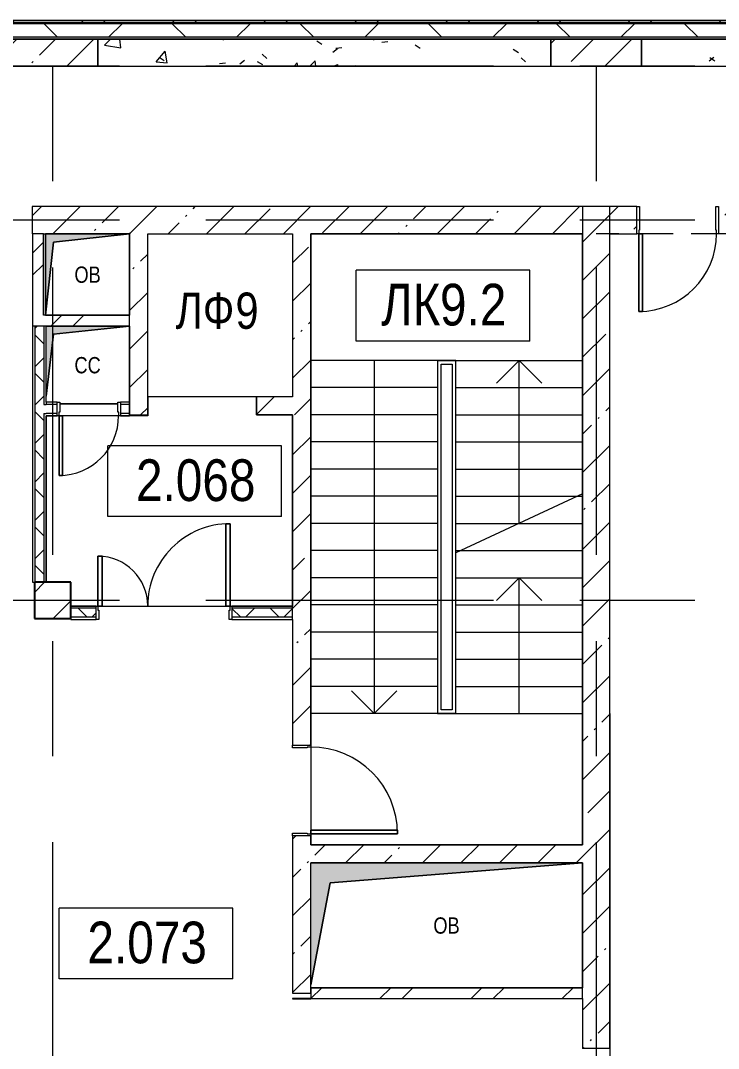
# Model space of a CAD drawing. Header units: millimetres. Extents: x 48966 to 155647, y -43515 to 30475.
# Drawn here: x 85578 to 93282, y 14567 to 25922 of the extents above; entities that cross this region are included whole.
import ezdxf

# ---------------------------------------------------------------- set-up
doc = ezdxf.new("R2010")
doc.units = ezdxf.units.MM
for name, pattern in [('Dashed2', [952.5, 635, -317.5]), ('IMPORT-01 Штриховая _2 мм_', [600, 400, -200]), ('Осевые', [6350, 1270, -952.5, 3175, -952.5])]:
    doc.linetypes.add(name, pattern=pattern)
for name, color, linetype, lineweight in [('_Разделитель помещений_', 7, 'IMPORT-01 Штриховая _2 мм_', 9), ('Двери', 7, 'Continuous', 9), ('Каркас_Импост', 7, 'Continuous', 9), ('Колонны', 7, 'Continuous', 9), ('Колонны-1', 7, 'Continuous', 25), ('Контуры', 7, 'Continuous', 9), ('Линии подступенков-1', 7, 'Continuous', 9), ('Линии свеса', 7, 'Continuous', 9), ('Марки вырезов', 7, 'Continuous', 9), ('Марки помещений', 7, 'Continuous', 9), ('Обобщенные модели', 7, 'Continuous', 9), ('Общие ребра', 7, 'Continuous', 9), ('Оси-2', 7, 'Осевые', 9), ('Панель', 7, 'Continuous', 9), ('Перекрытия', 7, 'Continuous', 9), ('Стены-1', 7, 'Continuous', 18), ('Стрелки вверх', 7, 'Continuous', 9), ('Текстовые примечания', 7, 'Continuous', 9), ('Типовые аннотации', 7, 'Continuous', 9), ('Черная _1 сплошная', 7, 'Continuous', 9), ('Штриховка разреза-2', 7, 'Continuous', 9), ('Элементы узлов', 7, 'Continuous', 9), ('Элементы узлов-1', 7, 'Continuous', 5)]:
    doc.layers.add(name, color=color, linetype=linetype, lineweight=lineweight)
doc.layers.add('Перекрытия-1', color=253, linetype='Dashed2', lineweight=9, true_color=0x828282)
doc.styles.add('Arial', font='Arial.ttf', dxfattribs={"width": 0.8, "height": 180})
doc.styles.add('Arial Narrow_1', font='Arial Narrow.ttf', dxfattribs={"height": 460})
doc.styles.add('Arial Narrow_2', font='Arial Narrow.ttf', dxfattribs={"height": 400})
pattern_1 = [(45, (0, 0), (-424.264, 424.264), [600, -100, 20, -100]), (45, (0, 424), (-424.264, 424.264), [])]
pattern_2 = [(0, (0, 0), (812.8, 203.2), [67.056, -542.544, 67.056, -542.544, -3251.2]), (0, (0, 0), (812.8, 203.2), [-1219.2, 67.056, -1152.144, 67.056, -542.544, -1422.4]), (0, (0, 0), (812.8, 203.2), [-3048, 67.056, -339.344, 67.056, -948.944]), (120, (304.8, 101.6), (-582.37636, 602.30545), [67.056, -542.544, 67.056, -542.544, -3251.2]), (120, (304.8, 101.6), (-582.37636, 602.30545), [-1219.2, 67.056, -1152.144, 67.056, -542.544, -1422.4]), (120, (304.8, 101.6), (-582.37636, 602.30545), [-3048, 67.056, -339.344, 67.056, -948.944]), (240, (406.4, 508), (-230.42364, -805.50545), [67.056, -542.544, 67.056, -542.544, -3251.2]), (240, (406.4, 508), (-230.42364, -805.50545), [-1219.2, 67.056, -1152.144, 67.056, -542.544, -1422.4]), (240, (406.4, 508), (-230.42364, -805.50545), [-3048, 67.056, -339.344, 67.056, -948.944])]
pattern_3 = [(45, (0, 0), (-502.8943, 502.8943), []), (45, (0, 762), (-502.8943, 502.8943), [])]
pattern_4 = [(50, (0, 0), (1457.472, -127.512), [152.4, -1676.4]), (355, (0, 0), (-281.942, 1528.454), [121.92, -1341.12]), (100.451, (121.5, -10.6), (1175.541, 1400.933), [129.52, -1424.72]), (46.184, (0, 406.4), (2168.632, -336.342), [228.6, -2514.6]), (96.636, (180.7, 378.4), (1899.22, 1979.42), [194.28, -2137.08]), (351.184, (0, 406.4), (1899.24, 1979.4), [182.88, -2011.68]), (21, (203.2, 304.8), (1212.915, -818.121), [152.4, -1676.4]), (326, (203.2, 304.8), (494.417, 1473.504), [121.92, -1341.12]), (71.451, (304.3, 236.6), (1707.337, 655.37), [129.52, -1424.72]), (37.5, (0, 0), (24.7094, 676.4402), [67.056, -1257.808, 67.056, -1294.384, -1346.2]), (37.5, (0, 0), (24.7094, 676.4402), [-2686.304, 67.056, -1279.144]), (7.5, (0, 0), (534.558, 801.444), [67.056, -709.168, 67.056, -1227.328, -513.08]), (7.5, (0, 0), (534.558, 801.444), [-2070.608, 67.056, -446.024]), (327.5, (-453.14, 0), (1084.7275, -45.8312), [67.056, -440.944, 67.056, -1517.904, -2103.12]), (327.5, (-453.14, 0), (1084.7275, -45.8312), [-2092.96, 67.056, -2036.064]), (317.5, (-656.3, 0), (1185.035, 203.4135), [67.056, -593.344, 67.056, -985.52, -1493.52]), (317.5, (-656.3, 0), (1185.035, 203.4135), [-1712.976, 67.056, -1426.464])]
pattern_5 = [(45, (0, 0), (-212.132, 212.132), []), (135, (0, 0), (-212.132, -212.132), [])]

# ---------------------------------------------------------------- blocks, each defined once
blk = doc.blocks.new('Колонна 61 - Колонна 40-55-760159-План 2-го этажа на отм_ 0_000')
at = {"layer": 'Колонны'}
h = blk.add_hatch(dxfattribs=at)
h.set_pattern_fill('FP_24', color=256, style=0, pattern_type=2)
h.set_pattern_definition([(45, (-21647.4, -41839.5), (-493.914, 493.914), []), (45, (-21153.5, -41839.5), (-493.914, 493.914), [873.125, -174.625, 6.706, -167.919])])
h.paths.add_polyline_path([(64250, -22522), (64484, -22522), (64484, -22122), (64084, -22122), (64084, -22522)], flags=0)
at = {"layer": 'Колонны-1'}
for p, q in [((64484, -22122), (64084, -22122)), ((64084, -22122), (64084, -22522)), ((64484, -22522), (64484, -22122)), ((64084, -22522), (64484, -22522))]:
    blk.add_line(p, q, dxfattribs=at)
blk = doc.blocks.new('Дверь - Однопольная без ручки - ДТ2__21х7-6270108-План 2-го этажа на отм_ 0_000')
at = {"layer": 'Двери'}
for p, q in [((-329, -75), (-289, -75)), ((-329, -733), (-329, -75)), ((-289, -75), (-289, -733)), ((-289, -733), (-329, -733))]:
    blk.add_line(p, q, dxfattribs=at)
blk.add_arc((-329, -75), 658, 270, 0, dxfattribs=at)
at = {"layer": 'Каркас_Импост'}
for p, q in [((-350, 75), (-320, 75)), ((-350, -75), (-350, 75)), ((-320, 75), (-320, -35)), ((320, 75), (350, 75)), ((320, -35), (320, 75)), ((350, 75), (350, -75)), ((-330, -75), (-350, -75)), ((-330, -35), (-330, -75)), ((-320, -35), (-330, -35)), ((330, -35), (320, -35)), ((330, -75), (330, -35)), ((350, -75), (330, -75))]:
    blk.add_line(p, q, dxfattribs=at)
at = {"layer": 'Панель'}
for p, q in [((-289, -75), (-329, -75)), ((-329, -75), (-329, -733)), ((-289, -733), (-289, -75)), ((-329, -733), (-289, -733))]:
    blk.add_line(p, q, dxfattribs=at)
blk = doc.blocks.new('Дверь - Полуторная_001 - ДВ20__21-15-6256124-План 2-го этажа на отм_ 0_000')
at = {"layer": 'Двери'}
for p, q in [((-729, -75), (-684, -75)), ((-729, -984), (-729, -75)), ((-684, -75), (-684, -984)), ((729, -75), (684, -75)), ((684, -75), (684, -624)), ((729, -624), (729, -75)), ((684, -624), (729, -624)), ((-684, -984), (-729, -984))]:
    blk.add_line(p, q, dxfattribs=at)
for centre, radius, start, end in [((-729, -75), 909, 270, 0), ((729, -75), 549, 180, 270)]:
    blk.add_arc(centre, radius, start, end, dxfattribs=at)
at = {"layer": 'Каркас_Импост'}
for p, q in [((-750, 75), (-720, 75)), ((-750, -75), (-750, 75)), ((-720, 75), (-720, -30)), ((720, 75), (750, 75)), ((720, -30), (720, 75)), ((750, 75), (750, -75)), ((-730, -75), (-750, -75)), ((-730, -30), (-730, -75)), ((-720, -30), (-730, -30)), ((730, -30), (720, -30)), ((730, -75), (730, -30)), ((750, -75), (730, -75))]:
    blk.add_line(p, q, dxfattribs=at)
at = {"layer": 'Панель'}
for p, q in [((-684, -75), (-729, -75)), ((-729, -75), (-729, -984)), ((-684, -984), (-684, -75)), ((684, -75), (729, -75)), ((684, -624), (684, -75)), ((729, -75), (729, -624)), ((729, -624), (684, -624)), ((-729, -984), (-684, -984))]:
    blk.add_line(p, q, dxfattribs=at)
blk = doc.blocks.new('Дверь - Однопольная - ДВ2__21х9-6240637-План 2-го этажа на отм_ 0_000')
at = {"layer": 'Двери'}
for p, q in [((-429, -150), (-389, -150)), ((-429, -1008), (-429, -150)), ((-389, -150), (-389, -1008)), ((-389, -1008), (-429, -1008))]:
    blk.add_line(p, q, dxfattribs=at)
blk.add_arc((-429, -150), 858, 270, 0, dxfattribs=at)
at = {"layer": 'Каркас_Импост'}
for p, q in [((-450, 150), (-420, 150)), ((-450, -150), (-450, 150)), ((-420, 150), (-420, -110)), ((420, 150), (450, 150)), ((420, -110), (420, 150)), ((450, 150), (450, -150)), ((-430, -110), (-430, -150)), ((-420, -110), (-430, -110)), ((430, -110), (420, -110)), ((430, -150), (430, -110)), ((-430, -150), (-450, -150)), ((450, -150), (430, -150))]:
    blk.add_line(p, q, dxfattribs=at)
at = {"layer": 'Панель'}
for p, q in [((-389, -150), (-429, -150)), ((-429, -150), (-429, -1008)), ((-389, -1008), (-389, -150)), ((-429, -1008), (-389, -1008))]:
    blk.add_line(p, q, dxfattribs=at)
blk = doc.blocks.new('Дверь - Однопольная - ДВ1__21х10-7160078-План 2-го этажа на отм_ 0_000')
at = {"layer": 'Двери'}
for p, q in [((-479, -100), (-439, -100)), ((-479, -1058), (-479, -100)), ((-439, -100), (-439, -1058)), ((-439, -1058), (-479, -1058))]:
    blk.add_line(p, q, dxfattribs=at)
blk.add_arc((-479, -100), 958, 270, 0, dxfattribs=at)
at = {"layer": 'Каркас_Импост'}
for p, q in [((-500, 100), (-470, 100)), ((-500, -100), (-500, 100)), ((-470, 100), (-470, -60)), ((470, 100), (500, 100)), ((470, -60), (470, 100)), ((500, 100), (500, -100)), ((-480, -100), (-500, -100)), ((-480, -60), (-480, -100)), ((-470, -60), (-480, -60)), ((480, -60), (470, -60)), ((480, -100), (480, -60)), ((500, -100), (480, -100))]:
    blk.add_line(p, q, dxfattribs=at)
at = {"layer": 'Панель'}
for p, q in [((-439, -100), (-479, -100)), ((-479, -100), (-479, -1058)), ((-439, -1058), (-439, -100)), ((-479, -1058), (-439, -1058))]:
    blk.add_line(p, q, dxfattribs=at)
blk = doc.blocks.new('170_ОтверстиеПрямоугольноеВертикальное - 170_ОтверстиеПрямоугольноеВертикальное-5688968-План 2-го этажа на отм_ 0_000')
at = {"layer": 'Обобщенные модели'}
for p, q in [((-465, -450), (-465, 450)), ((-465, 450), (465, 450)), ((465, 450), (465, -450)), ((465, -450), (-465, -450))]:
    blk.add_line(p, q, dxfattribs=at)
blk = doc.blocks.new('170_ОтверстиеПрямоугольноеВертикальное - 170_ОтверстиеПрямоугольноеВертикальное-5688966-План 2-го этажа на отм_ 0_000')
at = {"layer": 'Обобщенные модели'}
for p, q in [((-465, 430), (465, 430)), ((465, 430), (465, -430)), ((335, -430), (-305, -430))]:
    blk.add_line(p, q, dxfattribs=at)
blk = doc.blocks.new('170_ОтверстиеПрямоугольноеВертикальное - 170_ОтверстиеПрямоугольноеВертикальное-5688958-План 2-го этажа на отм_ 0_000')
at = {"layer": 'Обобщенные модели'}
for p, q in [((-1497, 690), (1503, 690)), ((1503, 690), (1503, -690)), ((1503, -690), (-1497, -690))]:
    blk.add_line(p, q, dxfattribs=at)
blk = doc.blocks.new('M_Дверь-Проем - 1200 x 2200 mm-V21-План 2-го этажа на отм_ 0_000')
at = {"layer": 'Черная _1 сплошная'}
blk.add_line((-608, -100), (592, -100), dxfattribs=at)
blk = doc.blocks.new('Марка помещения_Р - Марка помещения-4575829-План 2-го этажа на отм_ 0_000')
at = {"layer": 'Марки помещений'}
for p, q in [((-4.79375, -1.95625), (-4.79375, 1.95625)), ((4.79375, 1.95625), (-4.79375, 1.95625)), ((4.79375, -1.95625), (4.79375, 1.95625)), ((4.79375, -1.95625), (-4.79375, -1.95625))]:
    blk.add_line(p, q, dxfattribs=at)

msp = doc.modelspace()

# ---------------------------------------------------------------- hatches: boundary and pattern name
at = {"layer": 'Штриховка разреза-2'}
h = msp.add_hatch(dxfattribs=at)
h.set_pattern_fill('FP_2', color=256, style=0, pattern_type=2)
h.set_pattern_definition(pattern_3)
h.paths.add_polyline_path([(115556.8, 25902.1), (117136.2, 25902.1), (117136.3, 25922.1), (115131.6, 25922.1), (115131.6, 25902.1)], flags=0)
h.paths.add_polyline_path([(112131.6, 25902.1), (112131.6, 25922.1), (106631.6, 25922.1), (106631.6, 25902.1), (110613.6, 25902.1)], flags=0)
h.paths.add_polyline_path([(113909.1, 25902.1), (114231.6, 25902.1), (114231.6, 25922.1), (113031.6, 25922.1), (113031.6, 25902.1)], flags=0)
h.paths.add_polyline_path([(96431.6, 25902.1), (96431.6, 25922.1), (94631.6, 25922.1), (94631.6, 25902.1), (95783.9, 25902.1)], flags=0)
h.paths.add_polyline_path([(97631.6, 25902.1), (99431.6, 25902.1), (99431.6, 25922.1), (97631.6, 25922.1)], flags=0)
h.paths.add_polyline_path([(100631.6, 25902.1), (102431.6, 25902.1), (102431.6, 25922.1), (100631.6, 25922.1)], flags=0)
h.paths.add_polyline_path([(105431.6, 25902.1), (105431.6, 25922.1), (103631.6, 25922.1), (103631.6, 25902.1), (104022.6, 25902.1)], flags=0)
h.paths.add_polyline_path([(93431.6, 25902.1), (93431.6, 25922.1), (83631.6, 25922.1), (83631.6, 25902.1), (92488.4, 25902.1)], flags=0)
h.paths.add_polyline_path([(77231.6, 25902.1), (79231.6, 25902.1), (79231.6, 25922.1), (77231.6, 25922.1)], flags=0)
h.paths.add_polyline_path([(72715.5, 25902.1), (72831.6, 25902.1), (72831.6, 25922.1), (70831.6, 25922.1), (70831.6, 25902.1), (71067.7, 25902.1)], flags=0)
h.paths.add_polyline_path([(69631.6, 25902.1), (69631.6, 25922.1), (67631.6, 25922.1), (67631.6, 25902.1), (69420, 25902.1)], flags=0)
h.paths.add_polyline_path([(82431.6, 25902.1), (82431.6, 25922.1), (80431.6, 25922.1), (80431.6, 25902.1)], flags=0)
h.paths.add_polyline_path([(74031.6, 25902.1), (76031.6, 25902.1), (76031.6, 25922.1), (74031.6, 25922.1)], flags=0)
h.paths.add_polyline_path([(62013.6, 25902.1), (66431.6, 25902.1), (66431.6, 25922.1), (62013.6, 25922.1)], flags=0)
h = msp.add_hatch(dxfattribs=at)
h.set_pattern_fill('FP_32', color=256, style=0, pattern_type=2)
h.set_pattern_definition(pattern_2)
h.paths.add_polyline_path([(117136.1, 25887.1), (117136.2, 25902.1), (115131.6, 25902.1), (115131.6, 25887.1), (115556.8, 25887.1)], flags=0)
h.paths.add_polyline_path([(112131.6, 25887.1), (112131.6, 25902.1), (106631.6, 25902.1), (106631.6, 25887.1), (110613.6, 25887.1)], flags=0)
h.paths.add_polyline_path([(113909.1, 25887.1), (114231.6, 25887.1), (114231.6, 25902.1), (113031.6, 25902.1), (113031.6, 25887.1)], flags=0)
h.paths.add_polyline_path([(102374.8, 25887.1), (102431.6, 25887.1), (102431.6, 25902.1), (100631.6, 25902.1), (100631.6, 25887.1)], flags=0)
h.paths.add_polyline_path([(97631.6, 25887.1), (99431.6, 25887.1), (99431.6, 25902.1), (97631.6, 25902.1)], flags=0)
h.paths.add_polyline_path([(105431.6, 25887.1), (105431.6, 25902.1), (103631.6, 25902.1), (103631.6, 25887.1), (104022.6, 25887.1)], flags=0)
h.paths.add_polyline_path([(93431.6, 25887.1), (93431.6, 25902.1), (83631.6, 25902.1), (83631.6, 25887.1), (92488.4, 25887.1)], flags=0)
h.paths.add_polyline_path([(96431.6, 25887.1), (96431.6, 25902.1), (94631.6, 25902.1), (94631.6, 25887.1), (95783.9, 25887.1)], flags=0)
h.paths.add_polyline_path([(80431.6, 25887.1), (82431.6, 25887.1), (82431.6, 25902.1), (80431.6, 25902.1)], flags=0)
h.paths.add_polyline_path([(74031.6, 25887.1), (76031.6, 25887.1), (76031.6, 25902.1), (74031.6, 25902.1)], flags=0)
h.paths.add_polyline_path([(71067.7, 25887.1), (72831.6, 25887.1), (72831.6, 25902.1), (70831.6, 25902.1), (70831.6, 25887.1)], flags=0)
h.paths.add_polyline_path([(69420, 25887.1), (69631.6, 25887.1), (69631.6, 25902.1), (67631.6, 25902.1), (67631.6, 25887.1), (67772.2, 25887.1)], flags=0)
h.paths.add_polyline_path([(77658.7, 25887.1), (79231.6, 25887.1), (79231.6, 25902.1), (77231.6, 25902.1), (77231.6, 25887.1)], flags=0)
h.paths.add_polyline_path([(62013.6, 25887.1), (66431.6, 25887.1), (66431.6, 25902.1), (62013.6, 25902.1)], flags=0)
h = msp.add_hatch(dxfattribs=at)
h.set_pattern_fill('FP_33', color=256, style=0, pattern_type=2)
h.set_pattern_definition([(45, (0, 0), (-707.107, 707.107), []), (135, (0, 0), (-707.107, -707.107), [])])
h.paths.add_polyline_path([(115556.8, 25737.1), (117135.4, 25737.1), (117136.1, 25887.1), (115131.6, 25887.1), (115131.6, 25737.1)], flags=0)
h.paths.add_polyline_path([(112131.6, 25737.1), (112131.6, 25887.1), (106631.6, 25887.1), (106631.6, 25737.1), (110613.6, 25737.1)], flags=0)
h.paths.add_polyline_path([(113031.6, 25737.1), (114231.6, 25737.1), (114231.6, 25887.1), (113031.6, 25887.1)], flags=0)
h.paths.add_polyline_path([(100631.6, 25737.1), (102431.6, 25737.1), (102431.6, 25887.1), (100631.6, 25887.1)], flags=0)
h.paths.add_polyline_path([(104846.5, 25737.1), (105431.6, 25737.1), (105431.6, 25887.1), (103631.6, 25887.1), (103631.6, 25737.1), (104022.6, 25737.1)], flags=0)
h.paths.add_polyline_path([(99431.6, 25737.1), (99431.6, 25887.1), (97631.6, 25887.1), (97631.6, 25737.1), (99079.4, 25737.1)], flags=0)
h.paths.add_polyline_path([(93431.6, 25737.1), (93431.6, 25887.1), (83631.6, 25887.1), (83631.6, 25737.1), (92488.4, 25737.1)], flags=0)
h.paths.add_polyline_path([(94631.6, 25737.1), (96431.6, 25737.1), (96431.6, 25887.1), (94631.6, 25887.1)], flags=0)
h.paths.add_polyline_path([(77231.6, 25737.1), (79231.6, 25737.1), (79231.6, 25887.1), (77231.6, 25887.1)], flags=0)
h.paths.add_polyline_path([(82431.6, 25737.1), (82431.6, 25887.1), (80431.6, 25887.1), (80431.6, 25737.1)], flags=0)
h.paths.add_polyline_path([(72831.6, 25737.1), (72831.6, 25887.1), (70831.6, 25887.1), (70831.6, 25737.1), (72715.5, 25737.1)], flags=0)
h.paths.add_polyline_path([(74031.6, 25737.1), (76031.6, 25737.1), (76031.6, 25887.1), (74031.6, 25887.1)], flags=0)
h.paths.add_polyline_path([(69631.6, 25737.1), (69631.6, 25887.1), (67631.6, 25887.1), (67631.6, 25737.1), (69420, 25737.1)], flags=0)
h.paths.add_polyline_path([(62829, 25737.1), (66431.6, 25737.1), (66431.6, 25887.1), (62013.6, 25887.1), (62013.6, 25737.1)], flags=0)
h = msp.add_hatch(dxfattribs=at)
h.set_pattern_fill('FP_32', color=256, style=0, pattern_type=2)
h.set_pattern_definition(pattern_2)
h.paths.add_polyline_path([(117135.3, 25717.1), (117135.4, 25737.1), (115131.6, 25737.1), (115131.6, 25717.1), (115556.8, 25717.1)], flags=0)
h.paths.add_polyline_path([(112131.6, 25717.1), (112131.6, 25737.1), (106631.6, 25737.1), (106631.6, 25717.1), (110613.6, 25717.1)], flags=0)
h.paths.add_polyline_path([(113909.1, 25717.1), (114231.6, 25717.1), (114231.6, 25737.1), (113031.6, 25737.1), (113031.6, 25717.1)], flags=0)
h.paths.add_polyline_path([(102374.8, 25717.1), (102431.6, 25717.1), (102431.6, 25737.1), (100631.6, 25737.1), (100631.6, 25717.1)], flags=0)
h.paths.add_polyline_path([(105431.6, 25717.1), (105431.6, 25737.1), (103631.6, 25737.1), (103631.6, 25717.1), (104846.5, 25717.1)], flags=0)
h.paths.add_polyline_path([(99431.6, 25717.1), (99431.6, 25737.1), (97631.6, 25737.1), (97631.6, 25717.1), (99079.4, 25717.1)], flags=0)
h.paths.add_polyline_path([(94631.6, 25717.1), (96431.6, 25717.1), (96431.6, 25737.1), (94631.6, 25737.1)], flags=0)
h.paths.add_polyline_path([(93431.6, 25717.1), (93431.6, 25737.1), (83631.6, 25737.1), (83631.6, 25717.1), (92488.4, 25717.1)], flags=0)
h.paths.add_polyline_path([(79231.6, 25717.1), (79231.6, 25737.1), (77231.6, 25737.1), (77231.6, 25717.1), (77658.7, 25717.1)], flags=0)
h.paths.add_polyline_path([(80431.6, 25717.1), (82431.6, 25717.1), (82431.6, 25737.1), (80431.6, 25737.1)], flags=0)
h.paths.add_polyline_path([(67772.2, 25717.1), (69631.6, 25717.1), (69631.6, 25737.1), (67631.6, 25737.1), (67631.6, 25717.1)], flags=0)
h.paths.add_polyline_path([(76031.6, 25717.1), (76031.6, 25737.1), (74031.6, 25737.1), (74031.6, 25717.1), (76010.9, 25717.1)], flags=0)
h.paths.add_polyline_path([(71067.7, 25717.1), (72831.6, 25717.1), (72831.6, 25737.1), (70831.6, 25737.1), (70831.6, 25717.1)], flags=0)
h.paths.add_polyline_path([(66431.6, 25717.1), (66431.6, 25737.1), (62013.6, 25737.1), (62013.6, 25717.1), (66124.5, 25717.1)], flags=0)
h = msp.add_hatch(dxfattribs=at)
h.set_pattern_fill('FP_1', color=256, style=0, pattern_type=2)
h.set_pattern_definition(pattern_1)
h.paths.add_polyline_path([(85897.4, 25417.1), (86431.6, 25417.1), (86431.6, 25717.1), (85431.6, 25717.1), (85431.6, 25417.1)], flags=0)
h = msp.add_hatch(dxfattribs=at)
h.set_pattern_fill('FP_34', color=256, style=0, pattern_type=2)
h.set_pattern_definition(pattern_4)
h.paths.add_polyline_path([(86431.6, 25417.1), (91431.6, 25417.1), (91431.6, 25717.1), (86431.6, 25717.1)], flags=0)
h = msp.add_hatch(dxfattribs=at)
h.set_pattern_fill('FP_1', color=256, style=0, pattern_type=2)
h.set_pattern_definition(pattern_1)
h.paths.add_polyline_path([(91431.6, 25417.1), (92431.6, 25417.1), (92431.6, 25717.1), (91431.6, 25717.1)], flags=0)
h = msp.add_hatch(dxfattribs=at)
h.set_pattern_fill('FP_34', color=256, style=0, pattern_type=2)
h.set_pattern_definition(pattern_4)
h.paths.add_polyline_path([(96431.6, 25417.1), (96431.6, 25717.1), (94631.6, 25717.1), (94631.6, 25417.1), (95783.9, 25417.1)], flags=0)
h.paths.add_polyline_path([(92431.6, 25417.1), (93431.6, 25417.1), (93431.6, 25717.1), (92431.6, 25717.1)], flags=0)
h = msp.add_hatch(dxfattribs=at)
h.set_pattern_fill('FP_1', color=256, style=0, pattern_type=2)
h.set_pattern_definition(pattern_1)
h.paths.add_polyline_path([(85711.6, 23567.1), (86791.6, 23567.1), (86791.6, 23867.1), (85706.6, 23867.1), (85706.6, 23567.1)], flags=0)
h = msp.add_hatch(dxfattribs=at)
h.set_pattern_fill('FP_1', color=256, style=0, pattern_type=2)
h.set_pattern_definition(pattern_1)
h.paths.add_polyline_path([(86981.6, 23567.1), (88771.6, 23567.1), (88771.6, 23867.1), (86791.6, 23867.1), (86791.6, 23567.1)], flags=0)
h = msp.add_hatch(dxfattribs=at)
h.set_pattern_fill('FP_1', color=256, style=0, pattern_type=2)
h.set_pattern_definition(pattern_1)
h.paths.add_polyline_path([(88771.6, 23567.1), (92081.6, 23567.1), (92081.6, 23867.1), (88771.6, 23867.1)], flags=0)
h = msp.add_hatch(dxfattribs=at)
h.set_pattern_fill('FP_1', color=256, style=0, pattern_type=2)
h.set_pattern_definition(pattern_1)
h.paths.add_polyline_path([(108281.6, 23567.1), (108281.6, 23867.1), (93281.6, 23867.1), (93281.6, 23567.1), (107318.1, 23567.1)], flags=0)
h.paths.add_polyline_path([(92381.6, 23567.1), (92381.6, 23867.1), (91781.6, 23867.1), (91781.6, 23567.1), (92081.6, 23567.1)], flags=0)
h = msp.add_hatch(dxfattribs=at)
h.set_pattern_fill('FP_2', color=256, style=0, pattern_type=2)
h.set_pattern_definition(pattern_3)
h.paths.add_polyline_path([(85711.6, 22667.1), (85831.6, 22667.1), (85831.6, 23567.1), (85711.6, 23567.1)], flags=0)
h = msp.add_hatch(dxfattribs=at)
h.set_pattern_fill('FP_1', color=256, style=0, pattern_type=2)
h.set_pattern_definition(pattern_1)
h.paths.add_polyline_path([(86981.6, 21767.1), (86981.6, 23567.1), (86781.6, 23567.1), (86781.6, 21767.1)], flags=0)
h = msp.add_hatch(dxfattribs=at)
h.set_pattern_fill('FP_1', color=256, style=0, pattern_type=2)
h.set_pattern_definition(pattern_1)
h.paths.add_polyline_path([(88781.6, 15177.1), (88781.6, 16917.1), (88581.6, 16917.1), (88581.6, 15177.1)], flags=0)
h.paths.add_polyline_path([(88781.6, 17917.1), (88781.6, 23567.1), (88581.6, 23567.1), (88581.6, 17917.1)], flags=0)
h = msp.add_hatch(dxfattribs=at)
h.set_pattern_fill('FP_1', color=256, style=0, pattern_type=2)
h.set_pattern_definition(pattern_1)
h.paths.add_polyline_path([(91781.6, 11367.1), (92081.6, 11367.1), (92081.6, 13067.1), (91781.6, 13067.1), (91781.6, 11581)], flags=0)
h.paths.add_polyline_path([(92081.6, 14567.1), (92081.6, 23567.1), (91781.6, 23567.1), (91781.6, 14567.1)], flags=0)
h = msp.add_hatch(dxfattribs=at)
h.set_pattern_fill('FP_2', color=256, style=0, pattern_type=2)
h.set_pattern_definition(pattern_3)
h.paths.add_polyline_path([(86781.6, 22547.1), (86781.6, 22667.1), (85711.6, 22667.1), (85711.6, 22547.1), (85897.4, 22547.1)], flags=0)
h = msp.add_hatch(dxfattribs=at)
h.set_pattern_fill('FP_3', color=256, style=0, pattern_type=2)
h.set_pattern_definition(pattern_5)
h.paths.add_polyline_path([(85836.6, 19717.1), (85836.6, 22547.1), (85736.6, 22547.1), (85736.6, 19717.1)], flags=0)
h = msp.add_hatch(dxfattribs=at)
h.set_pattern_fill('FP_1', color=256, style=0, pattern_type=2)
h.set_pattern_definition(pattern_1)
h.paths.add_polyline_path([(88181.6, 21567.1), (88581.6, 21567.1), (88581.6, 21767.1), (88181.6, 21767.1)], flags=0)
h.paths.add_polyline_path([(86981.6, 21567.1), (86981.6, 21767.1), (86781.6, 21767.1), (86781.6, 21567.1)], flags=0)
h = msp.add_hatch(dxfattribs=at)
h.set_pattern_fill('FP_3', color=256, style=0, pattern_type=2)
h.set_pattern_definition(pattern_5)
h.paths.add_polyline_path([(88581.6, 19329.6), (88581.6, 19429.6), (87911.6, 19429.6), (87911.6, 19329.6)], flags=0)
h.paths.add_polyline_path([(86411.6, 19329.6), (86411.6, 19429.6), (86131.6, 19429.6), (86131.6, 19329.6)], flags=0)
h = msp.add_hatch(dxfattribs=at)
h.set_pattern_fill('FP_1', color=256, style=0, pattern_type=2)
h.set_pattern_definition(pattern_1)
h.paths.add_polyline_path([(88781.6, 16617.1), (91781.6, 16617.1), (91781.6, 16817.1), (88781.6, 16817.1)], flags=0)
h = msp.add_hatch(dxfattribs=at)
h.set_pattern_fill('FP_2', color=256, style=0, pattern_type=2)
h.set_pattern_definition(pattern_3)
h.paths.add_polyline_path([(88781.6, 15117.1), (91781.6, 15117.1), (91781.6, 15237.1), (88781.6, 15237.1)], flags=0)
at = {"layer": 'Элементы узлов-1'}
for points in [[(85851.6, 22667.1), (85943.1, 23475.6), (86781.6, 23567.1), (85851.6, 23567.1), (85851.6, 23519.1)], [(85861.6, 21773.2), (85941.1, 22457.6), (86781.6, 22547.1), (85861.6, 22547.1), (85861.6, 22301.1)], [(88781.6, 15268.8), (88994.9, 16397.8), (91781.6, 16617.1), (88781.6, 16617.1), (88781.6, 15347.5)]]:
    msp.add_hatch(color=256, dxfattribs=at).paths.add_polyline_path(points, flags=0)

# ---------------------------------------------------------------- linework, layer by layer
at = {"layer": '_Разделитель помещений_'}
msp.add_line((104181.6, 23567.1), (91931.6, 23567.1), dxfattribs=at)
at = {"layer": 'Контуры'}
for p, q in [((88781.6, 23567.1), (88781.6, 22167.1)), ((91781.6, 23567.1), (88781.6, 23567.1)), ((91781.6, 22167.1), (91781.6, 23567.1)), ((90181.6, 22167.1), (88781.6, 22167.1)), ((90181.6, 22167.1), (88781.6, 22167.1)), ((88781.6, 22167.1), (88781.6, 18267.1)), ((88781.6, 22167.1), (88781.6, 18567.1)), ((90181.6, 22167.1), (90381.6, 22167.1)), ((90181.6, 22167.1), (90181.6, 18267.1)), ((90181.6, 22167.1), (90181.6, 18567.1)), ((90381.6, 18567.1), (90381.6, 22167.1)), ((91781.6, 18567.1), (91781.6, 22167.1)), ((91781.6, 18267.1), (91781.6, 20693.5)), ((90381.6, 18267.1), (90381.6, 20040.7)), ((88781.6, 18567.1), (88781.6, 16817.1)), ((90181.6, 18567.1), (88781.6, 18567.1)), ((90381.6, 18567.1), (91781.6, 18567.1)), ((91781.6, 16817.1), (91781.6, 18567.1)), ((88781.6, 18267.1), (88781.6, 16817.1)), ((90381.6, 18267.1), (90181.6, 18267.1)), ((90381.6, 18267.1), (91781.6, 18267.1)), ((91781.6, 16817.1), (91781.6, 18267.1)), ((88781.6, 16817.1), (91781.6, 16817.1)), ((88781.6, 16817.1), (91781.6, 16817.1))]:
    msp.add_line(p, q, dxfattribs=at)
at = {"layer": 'Линии подступенков-1'}
for p, q in [((90181.6, 22167.1), (88781.6, 22167.1)), ((90181.6, 22167.1), (88781.6, 22167.1)), ((90381.6, 22167.1), (91781.6, 22167.1)), ((90181.6, 21867.1), (88781.6, 21867.1)), ((90181.6, 21867.1), (88781.6, 21867.1)), ((90381.6, 21867.1), (91781.6, 21867.1)), ((90181.6, 21567.1), (88781.6, 21567.1)), ((90181.6, 21567.1), (88781.6, 21567.1)), ((90381.6, 21567.1), (91781.6, 21567.1)), ((90181.6, 21267.1), (88781.6, 21267.1)), ((90181.6, 21267.1), (88781.6, 21267.1)), ((90381.6, 21267.1), (91781.6, 21267.1)), ((90181.6, 20967.1), (88781.6, 20967.1)), ((90181.6, 20967.1), (88781.6, 20967.1)), ((90381.6, 20967.1), (91781.6, 20967.1)), ((90181.6, 20667.1), (88781.6, 20667.1)), ((90181.6, 20667.1), (88781.6, 20667.1)), ((90381.6, 20667.1), (91781.6, 20667.1)), ((91725, 20667.1), (91781.6, 20667.1)), ((90181.6, 20367.1), (88781.6, 20367.1)), ((90181.6, 20367.1), (88781.6, 20367.1)), ((90381.6, 20367.1), (91781.6, 20367.1)), ((91081.6, 20367.1), (91781.6, 20367.1)), ((90181.6, 20067.1), (88781.6, 20067.1)), ((90181.6, 20067.1), (88781.6, 20067.1)), ((90381.6, 20067.1), (91781.6, 20067.1)), ((90438.3, 20067.1), (91781.6, 20067.1)), ((90181.6, 19767.1), (88781.6, 19767.1)), ((90181.6, 19767.1), (88781.6, 19767.1)), ((90381.6, 19767.1), (91781.6, 19767.1)), ((90381.6, 19767.1), (91781.6, 19767.1)), ((90181.6, 19467.1), (88781.6, 19467.1)), ((90181.6, 19467.1), (88781.6, 19467.1)), ((90381.6, 19467.1), (91781.6, 19467.1)), ((90381.6, 19467.1), (91781.6, 19467.1)), ((90181.6, 19167.1), (88781.6, 19167.1)), ((90181.6, 19167.1), (88781.6, 19167.1)), ((90381.6, 19167.1), (91781.6, 19167.1)), ((90381.6, 19167.1), (91781.6, 19167.1)), ((90181.6, 18867.1), (88781.6, 18867.1)), ((90181.6, 18867.1), (88781.6, 18867.1)), ((90381.6, 18867.1), (91781.6, 18867.1)), ((90381.6, 18867.1), (91781.6, 18867.1)), ((90181.6, 18567.1), (88781.6, 18567.1)), ((90181.6, 18567.1), (88781.6, 18567.1)), ((90381.6, 18567.1), (91781.6, 18567.1)), ((90381.6, 18567.1), (91781.6, 18567.1)), ((90181.6, 18267.1), (88781.6, 18267.1)), ((90381.6, 18267.1), (91781.6, 18267.1))]:
    msp.add_line(p, q, dxfattribs=at)
at = {"layer": 'Линии свеса'}
for p, q in [((90181.6, 21867.1), (88781.6, 21867.1)), ((90181.6, 21867.1), (88781.6, 21867.1)), ((90381.6, 21867.1), (91781.6, 21867.1)), ((90181.6, 21567.1), (88781.6, 21567.1)), ((90181.6, 21567.1), (88781.6, 21567.1)), ((90381.6, 21567.1), (91781.6, 21567.1)), ((90181.6, 21267.1), (88781.6, 21267.1)), ((90181.6, 21267.1), (88781.6, 21267.1)), ((90381.6, 21267.1), (91781.6, 21267.1)), ((90181.6, 20967.1), (88781.6, 20967.1)), ((90181.6, 20967.1), (88781.6, 20967.1)), ((90381.6, 20967.1), (91781.6, 20967.1)), ((90181.6, 20667.1), (88781.6, 20667.1)), ((90181.6, 20667.1), (88781.6, 20667.1)), ((90381.6, 20667.1), (91781.6, 20667.1)), ((91725, 20667.1), (91781.6, 20667.1)), ((90181.6, 20367.1), (88781.6, 20367.1)), ((90181.6, 20367.1), (88781.6, 20367.1)), ((90381.6, 20367.1), (91781.6, 20367.1)), ((91081.6, 20367.1), (91781.6, 20367.1)), ((90181.6, 20067.1), (88781.6, 20067.1)), ((90181.6, 20067.1), (88781.6, 20067.1)), ((90381.6, 20067.1), (91781.6, 20067.1)), ((90438.3, 20067.1), (91781.6, 20067.1)), ((90181.6, 19767.1), (88781.6, 19767.1)), ((90181.6, 19767.1), (88781.6, 19767.1)), ((90381.6, 19767.1), (91781.6, 19767.1)), ((90381.6, 19767.1), (91781.6, 19767.1)), ((90181.6, 19467.1), (88781.6, 19467.1)), ((90181.6, 19467.1), (88781.6, 19467.1)), ((90381.6, 19467.1), (91781.6, 19467.1)), ((90381.6, 19467.1), (91781.6, 19467.1)), ((90181.6, 19167.1), (88781.6, 19167.1)), ((90181.6, 19167.1), (88781.6, 19167.1)), ((90381.6, 19167.1), (91781.6, 19167.1)), ((90381.6, 19167.1), (91781.6, 19167.1)), ((90181.6, 18867.1), (88781.6, 18867.1)), ((90181.6, 18867.1), (88781.6, 18867.1)), ((90381.6, 18867.1), (91781.6, 18867.1)), ((90381.6, 18867.1), (91781.6, 18867.1)), ((90181.6, 18567.1), (88781.6, 18567.1)), ((90381.6, 18567.1), (91781.6, 18567.1))]:
    msp.add_line(p, q, dxfattribs=at)
at = {"layer": 'Марки вырезов'}
msp.add_line((91781.6, 20693.5), (90381.6, 20040.7), dxfattribs=at)
at = {"layer": 'Общие ребра'}
for p, q in [((93431.6, 25902.1), (83631.6, 25902.1)), ((93431.6, 25887.1), (83631.6, 25887.1)), ((93431.6, 25737.1), (83631.6, 25737.1)), ((86431.6, 25417.1), (86431.6, 25717.1)), ((86431.6, 25717.1), (86431.6, 25417.1)), ((91431.6, 25717.1), (91431.6, 25417.1)), ((91431.6, 25417.1), (91431.6, 25717.1)), ((92431.6, 25417.1), (92431.6, 25717.1)), ((92431.6, 25717.1), (92431.6, 25417.1)), ((92381.6, 23867.1), (91781.6, 23867.1)), ((85711.6, 23567.1), (85711.6, 22667.1)), ((85831.6, 23567.1), (85711.6, 23567.1)), ((88781.6, 17917.1), (88781.6, 23567.1)), ((92081.6, 23567.1), (92381.6, 23567.1)), ((92081.6, 14567.1), (92081.6, 23565.1)), ((86781.6, 22547.1), (86781.6, 22667.1)), ((85736.6, 22547.1), (85711.6, 22547.1)), ((85836.6, 22547.1), (85736.6, 22547.1)), ((85736.6, 22547.1), (85736.6, 19717.1)), ((85861.6, 22547.1), (85836.6, 22547.1)), ((85836.6, 22547.1), (85836.6, 21680.1)), ((85861.6, 21705.1), (85861.6, 21680.1)), ((85836.6, 21680.1), (85861.6, 21680.1)), ((85836.6, 21580.1), (85861.6, 21580.1)), ((85836.6, 21580.1), (85836.6, 19717.1)), ((85981.6, 21680.1), (85861.6, 21680.1)), ((85981.6, 21580.1), (85861.6, 21580.1)), ((86781.6, 21680.1), (86681.6, 21680.1)), ((86781.6, 21580.1), (86681.6, 21580.1)), ((85863.6, 21555.1), (85981.6, 21555.1)), ((86681.6, 21555.1), (86781.6, 21555.1)), ((86781.6, 21567.1), (86981.6, 21567.1)), ((88181.6, 21567.1), (88579.6, 21567.1)), ((86411.6, 19429.6), (86131.6, 19429.6)), ((86411.6, 19454.6), (86133.6, 19454.6)), ((88581.6, 19454.6), (87911.6, 19454.6)), ((88581.6, 19429.6), (87911.6, 19429.6)), ((88581.6, 19429.6), (88581.6, 19454.6)), ((88581.6, 19329.6), (88581.6, 19429.6)), ((86411.6, 19329.6), (86131.6, 19329.6)), ((86131.6, 19304.6), (86411.6, 19304.6)), ((88581.6, 19329.6), (87911.6, 19329.6)), ((87911.6, 19304.6), (88579.6, 19304.6)), ((88581.6, 19304.6), (88581.6, 19329.6)), ((88581.6, 19304.6), (88581.6, 17917.1)), ((88581.6, 16917.1), (88581.6, 15177.1)), ((88781.6, 16817.1), (88781.6, 16917.1)), ((91781.6, 15117.1), (91781.6, 15237.1)), ((91781.6, 15117.1), (91781.6, 14567.1))]:
    msp.add_line(p, q, dxfattribs=at)
at = {"layer": 'Оси-2'}
for p, q in [((150171.6, 25417.1), (50565.6, 25417.1)), ((85931.6, 25417.1), (85931.6, -41737.8)), ((91931.6, 25417.1), (91931.6, -41737.8)), ((150171.6, 23717.1), (50565.6, 23717.1)), ((150171.6, 19517.1), (50565.6, 19517.1))]:
    msp.add_line(p, q, dxfattribs=at)
at = {"layer": 'Перекрытия'}
for p, q in [((61652.7, 25717.1), (97631.6, 25717.1)), ((86981.6, 21767.1), (86981.6, 23567.1)), ((86981.6, 23567.1), (88581.6, 23567.1)), ((88581.6, 23567.1), (88581.6, 21767.1)), ((88781.6, 23567.1), (88781.6, 16817.1)), ((91781.6, 23567.1), (88781.6, 23567.1)), ((86981.6, 21767.1), (86981.6, 21555.1)), ((88181.6, 21567.1), (88181.6, 21767.1)), ((86981.6, 21555.1), (85861.6, 21555.1)), ((85861.6, 21555.1), (85861.6, 19717.1)), ((88581.6, 21567.1), (88181.6, 21567.1)), ((88581.6, 19454.6), (88581.6, 21567.1)), ((85861.6, 19717.1), (86131.6, 19717.1)), ((86131.6, 19717.1), (86131.6, 19454.6)), ((86131.6, 19454.6), (88581.6, 19454.6)), ((91781.6, 16817.1), (91781.6, 18267.1)), ((92081.6, 18267.1), (92081.6, 11367.1)), ((88781.6, 16817.1), (90181.6, 16817.1)), ((90181.6, 16817.1), (91781.6, 16817.1))]:
    msp.add_line(p, q, dxfattribs=at)
at = {"layer": 'Перекрытия-1'}
for p, q in [((91781.6, 23567.1), (91781.6, 18267.1)), ((92081.6, 18267.1), (92081.6, 11367.1))]:
    msp.add_line(p, q, dxfattribs=at)
at = {"layer": 'Стены-1'}
for p, q in [((93431.6, 25922.1), (83631.6, 25922.1)), ((83631.6, 25717.1), (93431.6, 25717.1)), ((86431.6, 25717.1), (85431.6, 25717.1)), ((91431.6, 25717.1), (86431.6, 25717.1)), ((92431.6, 25717.1), (91431.6, 25717.1)), ((93431.6, 25717.1), (92431.6, 25717.1)), ((85431.6, 25417.1), (86431.6, 25417.1)), ((86431.6, 25417.1), (91431.6, 25417.1)), ((91431.6, 25417.1), (92431.6, 25417.1)), ((92431.6, 25417.1), (93431.6, 25417.1)), ((86791.6, 23867.1), (85706.6, 23867.1)), ((85706.6, 23867.1), (85706.6, 23567.1)), ((88771.6, 23867.1), (86791.6, 23867.1)), ((92081.6, 23867.1), (88771.6, 23867.1)), ((91781.6, 23867.1), (91781.6, 23567.1)), ((92081.6, 23567.1), (92081.6, 23867.1)), ((92381.6, 23567.1), (92381.6, 23867.1)), ((85831.6, 22667.1), (85831.6, 23567.1)), ((85831.6, 23567.1), (86781.6, 23567.1)), ((86781.6, 23567.1), (86781.6, 22667.1)), ((86981.6, 21767.1), (86981.6, 23567.1)), ((86981.6, 23567.1), (88581.6, 23567.1)), ((88581.6, 23567.1), (88581.6, 21767.1)), ((88781.6, 23567.1), (91781.6, 23567.1)), ((91781.6, 23567.1), (91781.6, 16817.1)), ((92081.6, 23565.1), (92081.6, 23567.1)), ((85711.6, 22667.1), (85711.6, 22547.1)), ((86781.6, 22667.1), (85831.6, 22667.1)), ((85711.6, 22547.1), (85711.6, 19717.1)), ((85861.6, 22547.1), (86781.6, 22547.1)), ((85861.6, 21705.1), (85861.6, 22547.1)), ((86781.6, 22547.1), (86781.6, 21767.1)), ((85981.6, 21705.1), (85861.6, 21705.1)), ((85981.6, 21555.1), (85981.6, 21705.1)), ((86781.6, 21705.1), (86681.6, 21705.1)), ((86681.6, 21705.1), (86681.6, 21555.1)), ((86781.6, 21767.1), (86781.6, 21567.1)), ((86781.6, 21555.1), (86781.6, 21705.1)), ((86981.6, 21567.1), (86981.6, 21767.1)), ((88581.6, 21767.1), (88181.6, 21767.1)), ((88181.6, 21767.1), (88181.6, 21567.1)), ((85861.6, 21555.1), (85863.6, 21555.1)), ((85861.6, 19717.1), (85861.6, 21555.1)), ((88579.6, 21567.1), (88581.6, 21567.1)), ((88581.6, 21567.1), (88581.6, 19454.6)), ((85711.6, 19717.1), (85861.6, 19717.1)), ((86133.6, 19454.6), (86131.6, 19454.6)), ((86131.6, 19454.6), (86131.6, 19304.6)), ((86411.6, 19304.6), (86411.6, 19454.6)), ((87911.6, 19454.6), (87911.6, 19304.6)), ((88579.6, 19304.6), (88581.6, 19304.6)), ((88581.6, 17917.1), (88781.6, 17917.1)), ((88781.6, 16917.1), (88581.6, 16917.1)), ((91781.6, 16817.1), (88781.6, 16817.1)), ((88781.6, 16617.1), (91781.6, 16617.1)), ((88781.6, 15177.1), (88781.6, 16617.1)), ((91781.6, 16617.1), (91781.6, 15237.1)), ((91781.6, 15237.1), (88781.6, 15237.1)), ((88781.6, 15237.1), (88781.6, 15117.1)), ((88579.6, 15117.1), (88579.6, 15115.1)), ((88579.6, 15115.1), (88781.6, 15115.1)), ((88581.6, 15177.1), (88781.6, 15177.1)), ((88781.6, 15117.1), (88581.6, 15117.1)), ((88781.6, 15117.1), (91781.6, 15117.1)), ((92081.6, 14567.1), (91781.6, 14567.1))]:
    msp.add_line(p, q, dxfattribs=at)
at = {"layer": 'Стрелки вверх'}
for p, q in [((89481.6, 22167.1), (89481.6, 21867.1)), ((91081.6, 22167.1), (90831.6, 21917.1)), ((91081.6, 21867.1), (91081.6, 22167.1)), ((91081.6, 22167.1), (91331.6, 21917.1)), ((89481.6, 21867.1), (89481.6, 21567.1)), ((91081.6, 21567.1), (91081.6, 21867.1)), ((89481.6, 21567.1), (89481.6, 21267.1)), ((91081.6, 21267.1), (91081.6, 21567.1)), ((89481.6, 21267.1), (89481.6, 20967.1)), ((91081.6, 20967.1), (91081.6, 21267.1)), ((89481.6, 20967.1), (89481.6, 20667.1)), ((91081.6, 20667.1), (91081.6, 20967.1)), ((89481.6, 20667.1), (89481.6, 20367.1)), ((91081.6, 20367.1), (91081.6, 20667.1)), ((89481.6, 20367.1), (89481.6, 20067.1)), ((89481.6, 20067.1), (89481.6, 19767.1)), ((89481.6, 19767.1), (89481.6, 19467.1)), ((91081.6, 19767.1), (90831.6, 19517.1)), ((91081.6, 19467.1), (91081.6, 19767.1)), ((91081.6, 19767.1), (91331.6, 19517.1)), ((89481.6, 19467.1), (89481.6, 19167.1)), ((91081.6, 19167.1), (91081.6, 19467.1)), ((89481.6, 19167.1), (89481.6, 18867.1)), ((91081.6, 18867.1), (91081.6, 19167.1)), ((89481.6, 18867.1), (89481.6, 18567.1)), ((91081.6, 18567.1), (91081.6, 18867.1)), ((89481.6, 18267.1), (89231.6, 18517.1)), ((89481.6, 18567.1), (89481.6, 18267.1)), ((89481.6, 18267.1), (89731.6, 18517.1)), ((91081.6, 18267.1), (91081.6, 18567.1))]:
    msp.add_line(p, q, dxfattribs=at)
at = {"layer": 'Черная _1 сплошная'}
for p, q in [((90381.6, 22167.1), (90181.6, 22167.1)), ((90181.6, 22167.1), (90181.6, 18267.1)), ((90181.6, 22167.1), (90181.6, 18267.1)), ((90381.6, 22167.1), (90181.6, 22167.1)), ((90381.6, 18267.1), (90381.6, 22167.1)), ((90381.6, 18267.1), (90381.6, 22167.1)), ((90221.6, 18307.1), (90221.6, 22127.1)), ((90221.6, 22127.1), (90341.6, 22127.1)), ((90341.6, 22127.1), (90341.6, 18307.1)), ((90341.6, 18307.1), (90221.6, 18307.1)), ((90181.6, 18267.1), (90381.6, 18267.1)), ((90181.6, 18267.1), (90381.6, 18267.1))]:
    msp.add_line(p, q, dxfattribs=at)
at = {"layer": 'Элементы узлов'}
for p, q in [((86781.6, 23567.1), (85851.6, 23567.1)), ((85851.6, 23567.1), (85851.6, 22667.1)), ((86781.6, 23567.1), (85943.1, 23475.6)), ((85943.1, 23475.6), (86781.6, 23567.1)), ((86781.6, 22667.1), (86781.6, 23567.1)), ((85943.1, 23475.6), (85851.6, 22667.1)), ((85851.6, 22667.1), (85943.1, 23475.6)), ((85851.6, 22667.1), (86781.6, 22667.1)), ((86781.6, 22547.1), (85851.6, 22547.1)), ((86781.6, 22547.1), (85941.1, 22457.6)), ((85941.1, 22457.6), (86781.6, 22547.1)), ((86781.6, 21687.1), (86781.6, 22547.1)), ((85941.1, 22457.6), (85861.6, 21773.2)), ((85861.6, 21773.2), (85941.1, 22457.6)), ((86011.6, 21687.1), (86651.6, 21687.1)), ((91781.6, 16617.1), (88781.6, 16617.1)), ((91781.6, 16617.1), (88994.9, 16397.8)), ((88994.9, 16397.8), (91781.6, 16617.1)), ((91781.6, 15237.1), (91781.6, 16617.1)), ((88994.9, 16397.8), (88781.6, 15268.8)), ((88781.6, 15268.8), (88994.9, 16397.8)), ((88781.6, 15237.1), (91781.6, 15237.1))]:
    msp.add_line(p, q, dxfattribs=at)

# ---------------------------------------------------------------- block references
at = {"layer": 'Двери'}
for name, p in [('Дверь - Однопольная - ДВ2__21х9-6240637-План 2-го этажа на отм_ 0_000', (92831.6, 23717.1)), ('Дверь - Однопольная без ручки - ДТ2__21х7-6270108-План 2-го этажа на отм_ 0_000', (86331.6, 21630.1))]:
    msp.add_blockref(name, p, dxfattribs=at)
for name, p, rotation in [('M_Дверь-Проем - 1200 x 2200 mm-V21-План 2-го этажа на отм_ 0_000', (87573.4, 21667.1), 180), ('Дверь - Полуторная_001 - ДВ20__21-15-6256124-План 2-го этажа на отм_ 0_000', (87161.6, 19379.6), 180), ('Дверь - Однопольная - ДВ1__21х10-7160078-План 2-го этажа на отм_ 0_000', (88681.6, 17417.1), 89.9999999999999)]:
    msp.add_blockref(name, p, dxfattribs=dict(at, rotation=rotation))
at = {"layer": 'Колонны'}
msp.add_blockref('Колонна 61 - Колонна 40-55-760159-План 2-го этажа на отм_ 0_000', (21647.4, 41839.5), dxfattribs=at)
at = {"layer": 'Марки помещений', "xscale": 199.9999999999999, "yscale": 199.9999999999999, "zscale": 199.9999999999999}
for p in [(90240.6, 22772.1), (87500.4, 20832.9), (86964, 15726)]:
    msp.add_blockref('Марка помещения_Р - Марка помещения-4575829-План 2-го этажа на отм_ 0_000', p, dxfattribs=at)
at = {"layer": 'Элементы узлов'}
for name, p in [('170_ОтверстиеПрямоугольноеВертикальное - 170_ОтверстиеПрямоугольноеВертикальное-5688968-План 2-го этажа на отм_ 0_000', (86316.6, 23117.1)), ('170_ОтверстиеПрямоугольноеВертикальное - 170_ОтверстиеПрямоугольноеВертикальное-5688966-План 2-го этажа на отм_ 0_000', (86316.6, 22117.1)), ('170_ОтверстиеПрямоугольноеВертикальное - 170_ОтверстиеПрямоугольноеВертикальное-5688958-План 2-го этажа на отм_ 0_000', (90278.6, 15927.1))]:
    msp.add_blockref(name, p, dxfattribs=at)

# ---------------------------------------------------------------- texts
at = {"layer": 'Марки помещений', "char_height": 460, "attachment_point": 1, "style": 'Arial Narrow_1'}
for s, insert, width in [('ЛК', (89559.7, 23014), 785.654), ('9.2', (90207.9, 23014), 881.856), ('2.068', (86852.5, 21074.7), 1587.341), ('2.073', (86316.1, 15967.9), 1587.341)]:
    msp.add_mtext(s, dxfattribs=dict(at, insert=insert, width=width))
at = {"layer": 'Текстовые примечания', "char_height": 400, "attachment_point": 1, "style": 'Arial Narrow_2'}
for s, insert, width in [('ЛФ', (87289.1, 22917), 801.687), ('\\fArial Narrow|b0|i0|c204|p34|;9', (87950.6, 22917), 320.675)]:
    msp.add_mtext(s, dxfattribs=dict(at, insert=insert, width=width))
at = {"layer": 'Типовые аннотации', "char_height": 180, "width": 359.156, "attachment_point": 1, "style": 'Arial'}
for s, insert in [('ОВ', (86172.8, 23205.1)), ('СС', (86172.8, 22205.1)), ('ОВ', (90134.8, 16015.1))]:
    msp.add_mtext(s, dxfattribs=dict(at, insert=insert))

doc.saveas('drawing.dxf')
